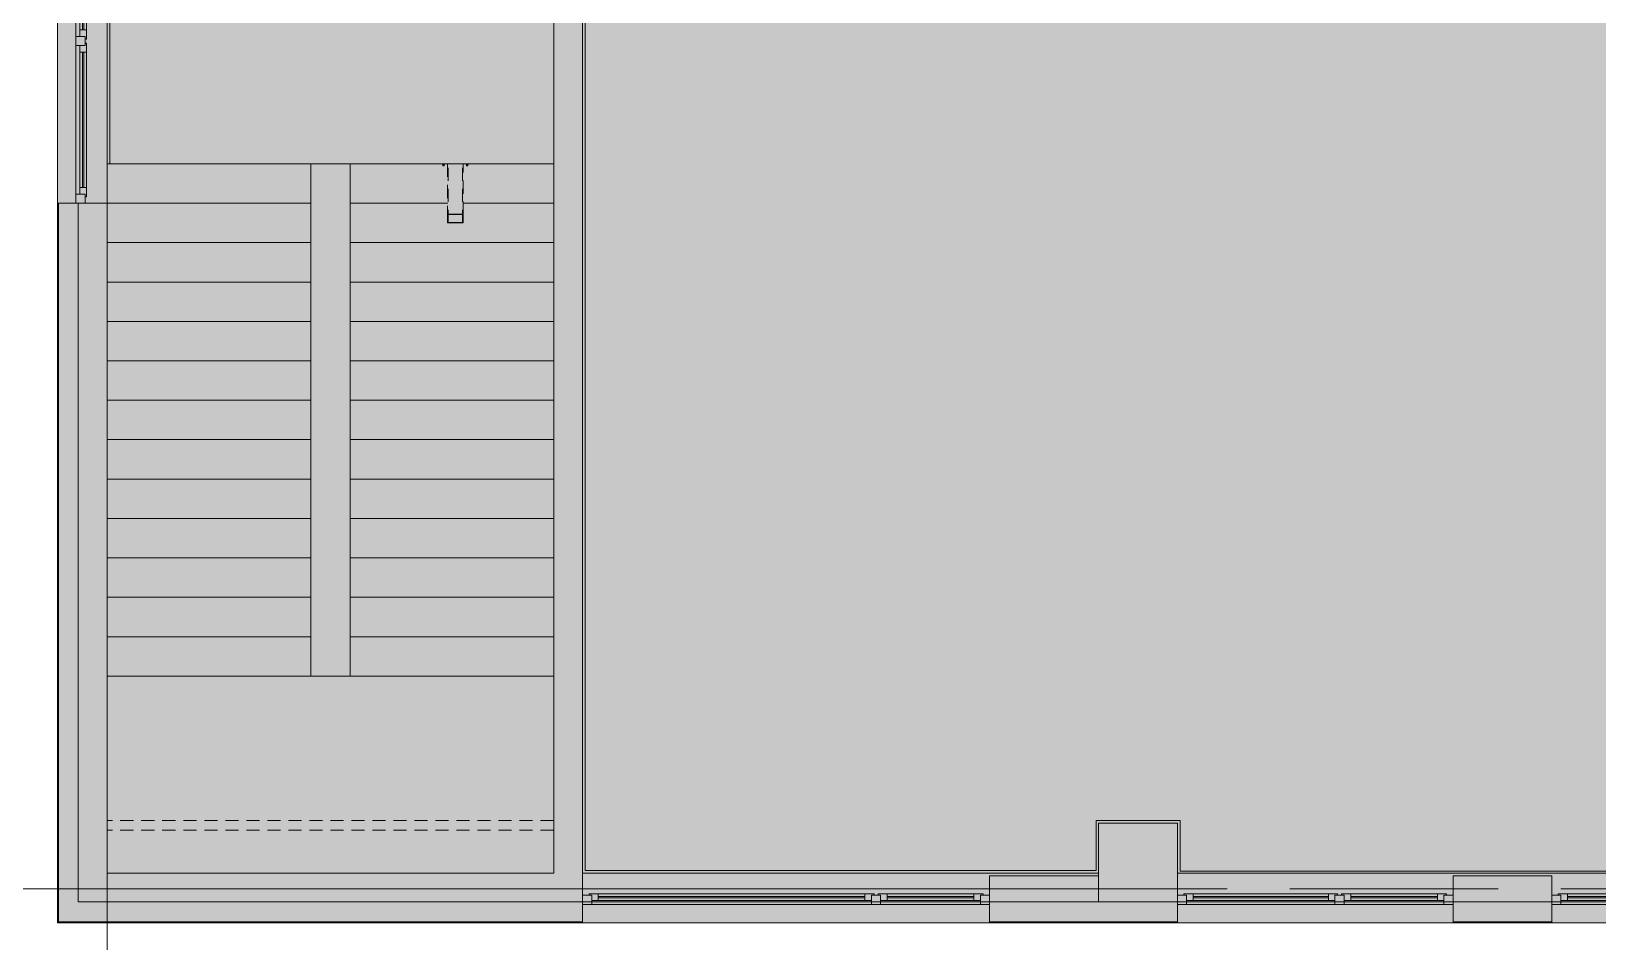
# Model space of a CAD drawing. Header units: millimetres. Extents: x 957 to 217451, y -8553 to 29000.
# Drawn here: x 89973 to 101901, y -402 to 6529 of the extents above; entities that cross this region are included whole.
import ezdxf

# ---------------------------------------------------------------- set-up
doc = ezdxf.new("R2010")
doc.units = ezdxf.units.MM
doc.linetypes.add('200_ШТРИХ__ш1_п0_6_', pattern=[160, 100, -60])
doc.linetypes.add('Осевая', pattern=[3175, 635, -476.25, 1587.5, -476.25])
doc.layers.add('A-DETL-GENF-3', color=7, linetype='Continuous', lineweight=9, true_color=0xc0c0c0, transparency=0.4)
for name, color, linetype, lineweight in [('A-DETL-MBND-1', 7, '200_ШТРИХ__ш1_п0_6_', 9), ('Оси', 7, 'Continuous', 9), ('Оси-2', 7, 'Осевая', 9)]:
    doc.layers.add(name, color=color, linetype=linetype, lineweight=lineweight)
for name, color, linetype, lineweight, true_color in [('A-FLOR-1', 7, 'Continuous', 5, 0xb7b7b7), ('A-GLAZ-3', 7, 'Continuous', 5, 0x737373), ('A-WALL-3', 7, 'Continuous', 5, 0x737373), ('A-WALL-4', 7, 'Continuous', 9, 0x737373), ('I-WALL-3', 7, 'Continuous', 5, 0x737373), ('S-COLS-1', 7, 'Continuous', 5, 0x737373), ('S-STRS-3', 7, 'Continuous', 5, 0x737373)]:
    doc.layers.add(name, color=color, linetype=linetype, lineweight=lineweight, true_color=true_color)

# ---------------------------------------------------------------- blocks, each defined once
blk = doc.blocks.new('120_Окно_СКБ_2Ст - 120_Окно_СКБ_2Ст 3100х2500 _мал_ створка слева-2_-22446420-3_2_1_птичка')
at = {"layer": 'A-GLAZ-3'}
for p, q in [((-1550, -127), (-1550, -57)), ((-1550, -57), (-1480, -57)), ((1550, -57), (-1550, -57)), ((-1480, -57), (-1480, -127)), ((-720, -87), (-1480, -87)), ((-1480, -87), (-1480, -127)), ((-1430, -137), (-1430, -87)), ((-1430, -107), (-770, -107)), ((-770, -117), (-1430, -117)), ((-770, -137), (-770, -87)), ((-720, -127), (-720, -57)), ((-720, -57), (-650, -57)), ((-720, -127), (-720, -87)), ((-650, -57), (-650, -127)), ((1480, -87), (-650, -87)), ((-650, -87), (-650, -127)), ((-600, -137), (-600, -87)), ((-600, -107), (1430, -107)), ((1430, -117), (-600, -117)), ((1430, -137), (1430, -87)), ((1480, -127), (1480, -57)), ((1480, -57), (1550, -57)), ((1480, -127), (1480, -87)), ((1550, -57), (1550, -127)), ((-1480, -127), (-1550, -127)), ((-1550, -127), (-1500, -127)), ((-1480, -127), (-1500, -127)), ((-1500, -127), (-1500, -137)), ((-1500, -137), (-700, -137)), ((-700, -137), (-1500, -137)), ((-650, -127), (-720, -127)), ((-700, -127), (-720, -127)), ((-700, -127), (-670, -127)), ((-700, -137), (-700, -127)), ((-650, -127), (-670, -127)), ((-670, -127), (-670, -137)), ((-670, -137), (1500, -137)), ((1500, -137), (-670, -137)), ((1550, -127), (1480, -127)), ((1500, -127), (1480, -127)), ((1500, -127), (1550, -127)), ((1500, -137), (1500, -127))]:
    blk.add_line(p, q, dxfattribs=at)
blk = doc.blocks.new('120_Окно_СКБ_2Ст - 120_Окно_СКБ_2Ст 2100х2500 _мал створка СЛЕВА_-22446485-3_2_1_птичка')
at = {"layer": 'A-GLAZ-3'}
for p, q in [((-1050, -127), (-1050, -57)), ((-1050, -57), (-980, -57)), ((1050, -57), (-1050, -57)), ((-980, -57), (-980, -127)), ((-220, -87), (-980, -87)), ((-980, -87), (-980, -127)), ((-930, -137), (-930, -87)), ((-930, -107), (-270, -107)), ((-270, -117), (-930, -117)), ((-270, -137), (-270, -87)), ((-220, -127), (-220, -57)), ((-220, -57), (-150, -57)), ((-220, -127), (-220, -87)), ((-150, -57), (-150, -127)), ((980, -87), (-150, -87)), ((-150, -87), (-150, -127)), ((-100, -137), (-100, -87)), ((-100, -107), (930, -107)), ((930, -117), (-100, -117)), ((930, -137), (930, -87)), ((980, -127), (980, -57)), ((980, -57), (1050, -57)), ((980, -127), (980, -87)), ((1050, -57), (1050, -127)), ((-980, -127), (-1050, -127)), ((-1050, -127), (-1000, -127)), ((-980, -127), (-1000, -127)), ((-1000, -127), (-1000, -137)), ((-1000, -137), (-200, -137)), ((-200, -137), (-1000, -137)), ((-150, -127), (-220, -127)), ((-200, -127), (-220, -127)), ((-200, -127), (-170, -127)), ((-200, -137), (-200, -127)), ((-150, -127), (-170, -127)), ((-170, -127), (-170, -137)), ((-170, -137), (1000, -137)), ((1000, -137), (-170, -137)), ((1050, -127), (980, -127)), ((1000, -127), (980, -127)), ((1000, -127), (1050, -127)), ((1000, -137), (1000, -127))]:
    blk.add_line(p, q, dxfattribs=at)
blk = doc.blocks.new('120_Окно_СКБ_1Ст - 120_Окно_СКБ_1Ст 900х2500_h_-22445987-3_2_1_птичка')
at = {"layer": 'A-GLAZ-3'}
for p, q in [((-450, -127), (-450, -57)), ((-450, -57), (-380, -57)), ((450, -57), (-450, -57)), ((-380, -57), (-380, -127)), ((380, -87), (-380, -87)), ((-380, -87), (-380, -127)), ((-330, -137), (-330, -87)), ((-330, -107), (330, -107)), ((330, -117), (-330, -117)), ((330, -137), (330, -87)), ((380, -127), (380, -57)), ((380, -57), (450, -57)), ((380, -127), (380, -87)), ((450, -57), (450, -127)), ((-380, -127), (-450, -127)), ((-450, -127), (-400, -127)), ((-380, -127), (-400, -127)), ((-400, -127), (-400, -137)), ((-400, -137), (400, -137)), ((400, -137), (-400, -137)), ((450, -127), (380, -127)), ((400, -127), (380, -127)), ((400, -127), (450, -127)), ((400, -137), (400, -127))]:
    blk.add_line(p, q, dxfattribs=at)
blk = doc.blocks.new('120_Окно_СКБ_2Ст - 120_Окно_СКБ_2Ст 2100х2400 _мал створка справа_-22446225-3_2_1_птичка')
at = {"layer": 'A-GLAZ-3'}
for p, q in [((-1050, -127), (-1050, -57)), ((-1050, -57), (-980, -57)), ((1050, -57), (-1050, -57)), ((-980, -57), (-980, -127)), ((150, -87), (-980, -87)), ((-980, -87), (-980, -127)), ((-930, -137), (-930, -87)), ((-930, -107), (100, -107)), ((100, -117), (-930, -117)), ((100, -137), (100, -87)), ((150, -127), (150, -57)), ((150, -57), (220, -57)), ((150, -127), (150, -87)), ((220, -57), (220, -127)), ((980, -87), (220, -87)), ((220, -87), (220, -127)), ((270, -137), (270, -87)), ((270, -107), (930, -107)), ((930, -117), (270, -117)), ((930, -137), (930, -87)), ((980, -127), (980, -57)), ((980, -57), (1050, -57)), ((980, -127), (980, -87)), ((1050, -57), (1050, -127)), ((-980, -127), (-1050, -127)), ((-1050, -127), (-1000, -127)), ((-980, -127), (-1000, -127)), ((-1000, -127), (-1000, -137)), ((-1000, -137), (170, -137)), ((170, -137), (-1000, -137)), ((220, -127), (150, -127)), ((170, -127), (150, -127)), ((170, -127), (200, -127)), ((170, -137), (170, -127)), ((220, -127), (200, -127)), ((200, -127), (200, -137)), ((200, -137), (1000, -137)), ((1000, -137), (200, -137)), ((1050, -127), (980, -127)), ((1000, -127), (980, -127)), ((1000, -127), (1050, -127)), ((1000, -137), (1000, -127))]:
    blk.add_line(p, q, dxfattribs=at)
blk = doc.blocks.new('Анкер клиновой - Анкер клиновой МКТ В 10-10-16_85-V243-3_2_1_птичка')
at = {"layer": 'A-DETL-MBND-1'}
for p, q in [((2843, 5520), (2843, 5516)), ((2843, 5516), (2859, 5516)), ((2859, 5516), (2843, 5516)), ((2846, 5520), (2846, 5506)), ((2846, 5506), (2856, 5506)), ((2856, 5506), (2846, 5506)), ((2856, 5506), (2856, 5520)), ((2859, 5516), (2859, 5520))]:
    blk.add_line(p, q, dxfattribs=at)
blk = doc.blocks.new('ОМ_Труба_ГОСТ 8639-82 - ОМ_Труба_ГОСТ 8639-82-V244-3_2_1_птичка')
at = {"layer": 'A-DETL-MBND-1'}
for p, q in [((2701, 5520), (2701, 5133)), ((2707, 5070), (2707, 5520)), ((2815, 5070), (2815, 5520)), ((2821, 5133), (2821, 5520)), ((2701, 5075), (2701, 5133)), ((2707, 5133), (2707, 5075)), ((2710, 5138), (2812, 5138)), ((2812, 5135), (2710, 5135)), ((2815, 5075), (2815, 5133)), ((2821, 5133), (2821, 5075)), ((2710, 5073), (2812, 5073)), ((2812, 5070), (2710, 5070))]:
    blk.add_line(p, q, dxfattribs=at)
at = {"layer": 'A-DETL-MBND-1', "flags": 128}
for points in [[(2701, 5133), (2701, 5134), (2702, 5135), (2703, 5136), (2704, 5137), (2706, 5137), (2708, 5138), (2710, 5138)], [(2710, 5135), (2709, 5135), (2708, 5134), (2708, 5134), (2707, 5134), (2707, 5134), (2707, 5133), (2707, 5133)], [(2812, 5138), (2814, 5138), (2816, 5137), (2817, 5137), (2819, 5136), (2820, 5135), (2820, 5134), (2821, 5133)], [(2815, 5133), (2815, 5133), (2814, 5134), (2814, 5134), (2814, 5134), (2813, 5134), (2812, 5135), (2812, 5135)], [(2710, 5070), (2708, 5070), (2706, 5070), (2704, 5071), (2703, 5072), (2702, 5073), (2701, 5074), (2701, 5075)], [(2707, 5075), (2707, 5074), (2707, 5074), (2707, 5074), (2708, 5073), (2708, 5073), (2709, 5073), (2710, 5073)], [(2821, 5075), (2820, 5074), (2820, 5073), (2819, 5072), (2817, 5071), (2816, 5070), (2814, 5070), (2812, 5070)], [(2812, 5073), (2812, 5073), (2813, 5073), (2814, 5073), (2814, 5074), (2814, 5074), (2815, 5074), (2815, 5075)]]:
    blk.add_lwpolyline(points, dxfattribs=at)
blk = doc.blocks.new('Зашивка приборов отопления37 - Зашивка приборов отопления-33325027-3_2_1_птичка')
at = {"layer": 'A-DETL-MBND-1'}
for p, q in [((121055, 18487), (124455, 18487)), ((121055, 18412), (124455, 18412))]:
    blk.add_line(p, q, dxfattribs=at)

msp = doc.modelspace()

# ---------------------------------------------------------------- hatches: boundary and pattern name
at = {"layer": 'A-DETL-GENF-3'}
h = msp.add_hatch(color=256, dxfattribs=at)
h.paths.add_polyline_path([(98732.6, -258), (128750.9, -253), (128750.9, 15358), (90172.9, 15358), (90172.9, -258), (98700.6, -258)])
h.paths.add_polyline_path([(93675.9, 7680), (93675.9, 7730), (93665.9, 7730), (93665.9, 7760), (93710.9, 7760), (93710.9, 7908), (93780.9, 7908), (93780.9, 7900), (93725.9, 7900), (93725.9, 7680), (93780.9, 7680), (93780.9, 7672), (93710.9, 7672), (93710.9, 7680), (93698.8, 7680)])
h.paths.add_polyline_path([(93625.9, 6780), (93625.9, 7680), (93675.9, 7680), (93675.9, 6780)])
h.paths.add_polyline_path([(92425.9, 7280), (92375.9, 7280), (92375.9, 7680), (92425.9, 7680), (92425.9, 7288.3)])
h.paths.add_polyline_path([(117880.9, 7672), (117865.9, 7672), (117865.9, 7820), (117845.9, 7820), (117845.9, 7860), (117855.9, 7860), (117855.9, 7900), (117865.9, 7900), (117865.9, 7908), (117935.9, 7908), (117935.9, 7900), (117880.9, 7900), (117880.9, 7680), (117935.9, 7680), (117935.9, 7672), (117905.9, 7672)])
h.paths.add_polyline_path([(116805.9, 7672), (116775.9, 7672), (116775.9, 7680), (116830.9, 7680), (116830.9, 7900), (116775.9, 7900), (116775.9, 7908), (116845.9, 7908), (116845.9, 7900), (116855.9, 7900), (116855.9, 7860), (116865.9, 7860), (116865.9, 7820), (116845.9, 7820), (116845.9, 7672), (116830.9, 7672)])
h.paths.add_polyline_path([(92317.9, 7672), (92270.9, 7672), (92270.9, 7680), (92325.9, 7684.1), (92325.9, 7900), (92270.9, 7900), (92270.9, 7908), (92340.9, 7906.5), (92340.9, 7760), (92385.9, 7760), (92385.9, 7730), (92375.9, 7730), (92375.9, 7680), (92340.9, 7674.8), (92340.9, 7672), (92325.9, 7672)])
h.paths.add_polyline_path([(116875.9, 7900), (116855.9, 7900), (116855.9, 8900), (116895.9, 8900), (116895.9, 7900)])
h.paths.add_polyline_path([(107300.9, 10900), (107300.9, 10940), (107290.9, 10940), (107290.9, 10980), (107310.9, 10980), (107310.9, 11108), (107380.9, 11108), (107380.9, 11100), (107325.9, 11100), (107325.9, 10900), (107380.9, 10900), (107380.9, 10892), (107310.9, 10892), (107310.9, 10900)])
h.paths.add_polyline_path([(107286.3, 10050), (107260.9, 10050), (107260.9, 10900), (107300.9, 10899.9), (107300.9, 10050)])
h.paths.add_polyline_path([(105751.8, 10050), (105711.8, 10050), (105711.8, 10900), (105751.8, 10899.9), (105751.8, 10064.1)])
h.paths.add_polyline_path([(106440.9, 10892), (106370.9, 10892), (106370.9, 10900), (106425.9, 10900), (106425.9, 11100), (106370.9, 11100), (106370.9, 11108), (106440.9, 11108), (106440.9, 10980), (106460.9, 10980), (106460.9, 10940), (106450.9, 10940), (106450.9, 10900), (106440.9, 10899.9)])
h.paths.add_polyline_path([(105773.9, 10892), (105761.8, 10892), (105761.8, 10900), (105751.8, 10901.4), (105751.8, 10940), (105741.8, 10940), (105741.8, 10980), (105761.8, 10980), (105761.8, 11108), (105831.8, 11108), (105831.8, 11100), (105776.8, 11100), (105776.8, 10900), (105831.8, 10900), (105831.8, 10892), (105774.8, 10892)])
h.paths.add_polyline_path([(104821.8, 10892), (104821.8, 10900), (104876.8, 10901.4), (104876.8, 11100), (104821.8, 11100), (104821.8, 11108), (104891.8, 11108), (104891.8, 10980), (104911.8, 10980), (104911.8, 10940), (104901.8, 10940), (104901.8, 10900), (104891.8, 10899.9), (104891.8, 10892), (104851.8, 10892)])
h.paths.add_polyline_path([(103482.1, 11175), (103402.1, 11175), (103402.1, 11200), (103442.1, 11200), (103442.1, 11210), (103482.1, 11210), (103482.1, 11200)])
h.paths.add_polyline_path([(103382.1, 11760), (102802.1, 11760), (102802.1, 11800), (103402.1, 11800), (103402.1, 11760)])
h.paths.add_polyline_path([(103482.1, 11790), (103442.1, 11790), (103442.1, 11800), (103402.1, 11800), (103402.1, 11825), (103482.1, 11825), (103482.1, 11800)])
h.paths.add_polyline_path([(103402.1, 12055), (103402.1, 12080), (103442.1, 12080), (103442.1, 12090), (103482.1, 12090), (103482.1, 12055)])
h.paths.add_polyline_path([(102802.1, 12640), (102802.1, 12680), (103402.1, 12680), (103402.1, 12640), (103382.1, 12640)])
h.paths.add_polyline_path([(103482.1, 12670), (103442.1, 12670), (103442.1, 12680), (103402.1, 12680), (103402.1, 12705), (103482.1, 12705), (103482.1, 12680)])
h.paths.add_polyline_path([(103482.1, 12935), (103402.1, 12935), (103402.1, 12960), (103442.1, 12960), (103442.1, 12970), (103482.1, 12970), (103482.1, 12960)])
h.paths.add_polyline_path([(102802.1, 13520), (102802.1, 13560), (103402.1, 13560), (103402.1, 13520), (103382.1, 13520)])
h.paths.add_polyline_path([(103482.1, 13550), (103442.1, 13550), (103442.1, 13560), (103402.1, 13560), (103402.1, 13585), (103482.1, 13585), (103482.1, 13560)])
h.paths.add_polyline_path([(103482.1, 13844.9), (103402.1, 13844.9), (103402.1, 13869.9), (103442.1, 13869.9), (103442.1, 13879.9), (103482.1, 13879.9), (103482.1, 13869.9)])
h.paths.add_polyline_path([(103382.1, 14429.9), (102802.1, 14429.9), (102802.1, 14469.9), (103402.1, 14469.9), (103402.1, 14429.9), (103382.1, 14429.9)])
h.paths.add_polyline_path([(103458.1, 14459.9), (103442.1, 14459.9), (103442.1, 14469.9), (103402.1, 14469.9), (103402.1, 14494.9), (103482.1, 14494.9), (103482.1, 14459.9)])

# ---------------------------------------------------------------- linework, layer by layer
at = {"layer": 'A-FLOR-1'}
for p, q in [((90570.9, 7659), (90570.9, 5520)), ((94190.9, 7680), (94190.9, 140.5)), ((90550.9, 5520), (93950.9, 5520)), ((98080.9, 140.5), (98080.9, 520.5)), ((98080.9, 520.5), (98720.9, 520.5)), ((98720.9, 520.5), (98720.9, 135.5)), ((94190.9, 140.5), (98080.9, 140.5)), ((98720.9, 135.5), (102585.9, 135.5))]:
    msp.add_line(p, q, dxfattribs=at)
at = {"layer": 'A-WALL-3'}
for p, q in [((90172.9, 14772.9), (90172.9, -258)), ((90330.9, 5220), (90172.9, 5220)), ((98100.9, 100), (97270.9, 100)), ((97270.9, 100), (97270.9, -258)), ((98100.9, -100), (98100.9, 100)), ((101550.9, 100), (100800.6, 100)), ((100800.6, 100), (100800.6, -258)), ((101550.9, -258), (101550.9, 100)), ((97270.9, -100), (90330.9, -100)), ((94170.9, -258), (94170.9, -100)), ((98700.6, -100), (98100.9, -100)), ((98700.6, -258), (98700.6, -100)), ((98700.9, -100), (100800.6, -100)), ((101550.9, -100), (102450.9, -100)), ((90172.9, -258), (120423.7, -258))]:
    msp.add_line(p, q, dxfattribs=at)
at = {"layer": 'A-WALL-4'}
for p, q in [((90177.9, 5220), (90177.9, -253)), ((90180.9, 5220), (90180.9, -250)), ((90330.9, -100), (90330.9, 5220)), ((97270.9, -100), (98100.9, -100)), ((100800.6, -100), (101550.9, -100)), ((90177.9, -253), (94170.9, -253)), ((90180.9, -250), (94170.9, -250)), ((97270.9, -250), (98700.6, -250)), ((97270.9, -253), (98700.6, -253)), ((100800.6, -250), (101550.9, -250)), ((100800.6, -253), (101550.9, -253))]:
    msp.add_line(p, q, dxfattribs=at)
at = {"layer": 'I-WALL-3'}
for p, q in [((90550.9, 120), (90550.9, 7680)), ((93950.9, 7680), (93950.9, 120)), ((94170.9, -100), (94170.9, 7700)), ((90550.9, 5220), (90330.9, 5220)), ((93950.9, 120), (90550.9, 120)), ((94170.9, 120), (98100.9, 120)), ((98700.9, 120), (102600.9, 120))]:
    msp.add_line(p, q, dxfattribs=at)
at = {"layer": 'S-COLS-1'}
for p, q in [((98700.9, 500), (98100.9, 500)), ((98100.9, 500), (98100.9, 100)), ((98700.9, -100), (98700.9, 500)), ((98100.9, 100), (98100.9, -100)), ((98100.9, -100), (98700.9, -100))]:
    msp.add_line(p, q, dxfattribs=at)
at = {"layer": 'S-STRS-3'}
for p, q in [((90550.9, 5520), (92100.9, 5520)), ((92100.9, 5220), (92100.9, 5520)), ((92400.9, 5520), (92400.9, 5220)), ((90550.9, 5220), (92100.9, 5220)), ((90550.9, 5220), (92100.9, 5220)), ((92100.9, 4920), (92100.9, 5220)), ((92400.9, 5220), (92400.9, 4920)), ((93145.2, 5220), (92400.9, 5220)), ((93145.2, 5220), (92400.9, 5220)), ((93950.9, 5220), (93258, 5220)), ((93950.9, 5220), (93258, 5220)), ((90550.9, 4920), (92100.9, 4920)), ((90550.9, 4920), (92100.9, 4920)), ((92100.9, 4620), (92100.9, 4920)), ((92400.9, 4920), (92400.9, 4620)), ((93950.9, 4920), (92400.9, 4920)), ((93950.9, 4920), (92400.9, 4920)), ((90550.9, 4620), (92100.9, 4620)), ((90550.9, 4620), (92100.9, 4620)), ((92100.9, 4320), (92100.9, 4620)), ((92400.9, 4620), (92400.9, 4320)), ((93950.9, 4620), (92400.9, 4620)), ((93950.9, 4620), (92400.9, 4620)), ((90550.9, 4320), (92100.9, 4320)), ((90550.9, 4320), (92100.9, 4320)), ((92100.9, 4020), (92100.9, 4320)), ((92400.9, 4320), (92400.9, 4020)), ((93950.9, 4320), (92400.9, 4320)), ((93950.9, 4320), (92400.9, 4320)), ((90550.9, 4020), (92100.9, 4020)), ((90550.9, 4020), (92100.9, 4020)), ((92100.9, 3720), (92100.9, 4020)), ((92400.9, 4020), (92400.9, 3720)), ((93950.9, 4020), (92400.9, 4020)), ((93950.9, 4020), (92400.9, 4020)), ((90550.9, 3720), (92100.9, 3720)), ((90550.9, 3720), (92100.9, 3720)), ((92100.9, 3420), (92100.9, 3720)), ((92400.9, 3720), (92400.9, 3420)), ((93950.9, 3720), (92400.9, 3720)), ((93950.9, 3720), (92400.9, 3720)), ((90550.9, 3420), (92100.9, 3420)), ((90550.9, 3420), (92100.9, 3420)), ((92100.9, 3120), (92100.9, 3420)), ((92400.9, 3420), (92400.9, 3120)), ((93950.9, 3420), (92400.9, 3420)), ((93950.9, 3420), (92400.9, 3420)), ((90550.9, 3120), (92100.9, 3120)), ((90550.9, 3120), (92100.9, 3120)), ((92100.9, 2820), (92100.9, 3120)), ((92400.9, 3120), (92400.9, 2820)), ((93950.9, 3120), (92400.9, 3120)), ((93950.9, 3120), (92400.9, 3120)), ((90550.9, 2820), (92100.9, 2820)), ((90550.9, 2820), (92100.9, 2820)), ((92100.9, 2520), (92100.9, 2820)), ((92400.9, 2820), (92400.9, 2520)), ((93950.9, 2820), (92400.9, 2820)), ((93950.9, 2820), (92400.9, 2820)), ((90550.9, 2520), (92100.9, 2520)), ((90550.9, 2520), (92100.9, 2520)), ((92100.9, 2220), (92100.9, 2520)), ((92400.9, 2520), (92400.9, 2220)), ((93950.9, 2520), (92400.9, 2520)), ((93950.9, 2520), (92400.9, 2520)), ((90550.9, 2220), (92100.9, 2220)), ((90550.9, 2220), (92100.9, 2220)), ((92100.9, 1920), (92100.9, 2220)), ((92400.9, 2220), (92400.9, 1920)), ((93950.9, 2220), (92400.9, 2220)), ((93950.9, 2220), (92400.9, 2220)), ((90550.9, 1920), (92100.9, 1920)), ((90550.9, 1920), (92100.9, 1920)), ((92100.9, 1620), (92100.9, 1920)), ((92400.9, 1920), (92400.9, 1620)), ((93950.9, 1920), (92400.9, 1920)), ((93950.9, 1920), (92400.9, 1920)), ((90550.9, 1620), (92100.9, 1620)), ((90550.9, 1620), (92100.9, 1620)), ((92400.9, 1620), (92100.9, 1620)), ((93950.9, 1620), (92400.9, 1620)), ((93950.9, 1620), (92400.9, 1620))]:
    msp.add_line(p, q, dxfattribs=at)
at = {"layer": 'Оси'}
for p, q in [((90550.9, 5439), (90550.9, 15380)), ((90550.9, -4552.8), (90550.9, 5388.2)), ((85945.4, 0), (98445.4, 0))]:
    msp.add_line(p, q, dxfattribs=at)
at = {"layer": 'Оси-2'}
for p, q in [((90550.9, 5388.2), (90550.9, 5439)), ((98445.4, 0), (116700.9, 0))]:
    msp.add_line(p, q, dxfattribs=at)

# ---------------------------------------------------------------- block references
at = {"layer": 'A-DETL-MBND-1'}
for name, p in [('Анкер клиновой - Анкер клиновой МКТ В 10-10-16_85-V243-3_2_1_птичка', (90260.9, 0)), ('ОМ_Труба_ГОСТ 8639-82 - ОМ_Труба_ГОСТ 8639-82-V244-3_2_1_птичка', (90440.9, 0)), ('Анкер клиновой - Анкер клиновой МКТ В 10-10-16_85-V243-3_2_1_птичка', (90440.9, 0))]:
    msp.add_blockref(name, p, dxfattribs=at)
at = {"layer": 'A-DETL-MBND-1', "rotation": 180}
msp.add_blockref('Зашивка приборов отопления37 - Зашивка приборов отопления-33325027-3_2_1_птичка', (215005.9, 18932.5), dxfattribs=at)
at = {"layer": 'A-GLAZ-3'}
for name, p, rotation in [('120_Окно_СКБ_2Ст - 120_Окно_СКБ_2Ст 2100х2400 _мал створка справа_-22446225-3_2_1_птичка', (90255.9, 6270), 89.99999999999991), ('120_Окно_СКБ_2Ст - 120_Окно_СКБ_2Ст 3100х2500 _мал_ створка слева-2_-22446420-3_2_1_птичка', (95720.9, -175), 180), ('120_Окно_СКБ_2Ст - 120_Окно_СКБ_2Ст 2100х2500 _мал створка СЛЕВА_-22446485-3_2_1_птичка', (99750.6, -175), 180), ('120_Окно_СКБ_1Ст - 120_Окно_СКБ_1Ст 900х2500_h_-22445987-3_2_1_птичка', (102000.9, -175), 180)]:
    msp.add_blockref(name, p, dxfattribs=dict(at, rotation=rotation))

doc.saveas('drawing.dxf')
